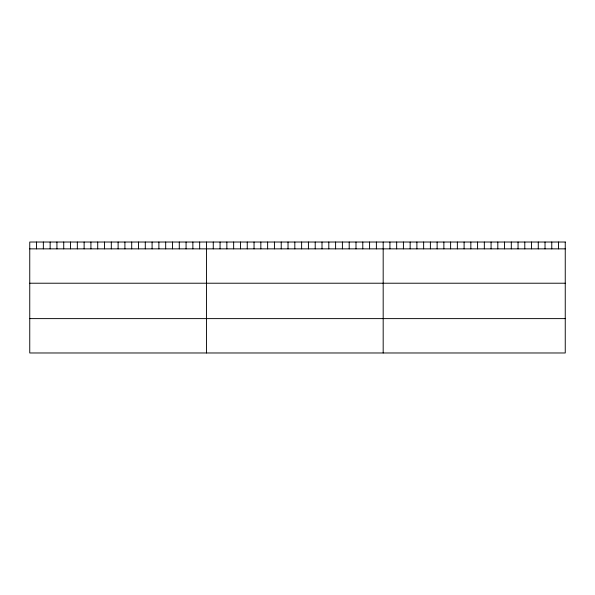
<?xml version="1.0" encoding="UTF-8"?>
<svg xmlns="http://www.w3.org/2000/svg" width="595" height="595" viewBox="0 0 595 595"><rect width="100%" height="100%" fill="white"/><g stroke="black" fill="none" stroke-linecap="round" stroke-linejoin="round"><path stroke-width="0.89" d="M29.75 248.859L565.25 248.859M29.75 283.22L565.25 283.22M29.75 318.615L565.25 318.615M558.504 242.024L558.504 248.859M551.766 242.024L551.766 248.859M545.02 242.024L545.02 248.859M538.274 242.024L538.274 248.859M531.536 242.024L531.536 248.859M524.79 242.024L524.79 248.859M518.044 242.024L518.044 248.859M511.306 242.024L511.306 248.859M504.56 242.024L504.56 248.859M497.814 242.024L497.814 248.859M491.076 242.024L491.076 248.859M484.33 242.024L484.33 248.859M477.584 242.024L477.584 248.859M470.846 242.024L470.846 248.859M464.1 242.024L464.1 248.859M457.354 242.024L457.354 248.859M450.616 242.024L450.616 248.859M443.87 242.024L443.87 248.859M437.124 242.024L437.124 248.859M430.386 242.024L430.386 248.859M423.64 242.024L423.64 248.859M416.894 242.024L416.894 248.859M410.156 242.024L410.156 248.859M403.41 242.024L403.41 248.859M396.664 242.024L396.664 248.859M389.926 242.024L389.926 248.859M383.18 242.024L383.18 352.976M376.382 242.024L376.382 248.859M369.584 242.024L369.584 248.859M362.786 242.024L362.786 248.859M355.996 242.024L355.996 248.859M349.198 242.024L349.198 248.859M342.4 242.024L342.4 248.859M335.602 242.024L335.602 248.859M328.804 242.024L328.804 248.859M322.007 242.024L322.007 248.859M315.216 242.024L315.216 248.859M308.418 242.024L308.418 248.859M301.62 242.024L301.62 248.859M294.822 242.024L294.822 248.859M288.025 242.024L288.025 248.859M281.227 242.024L281.227 248.859M274.429 242.024L274.429 248.859M267.638 242.024L267.638 248.859M260.841 242.024L260.841 248.859M254.043 242.024L254.043 248.859M247.245 242.024L247.245 248.859M240.447 242.024L240.447 248.859M233.649 242.024L233.649 248.859M226.859 242.024L226.859 248.859M220.061 242.024L220.061 248.859M213.263 242.024L213.263 248.859M206.465 242.024L206.465 352.976M199.667 242.024L199.667 248.859M192.869 242.024L192.869 248.859M186.071 242.024L186.071 248.859M179.281 242.024L179.281 248.859M172.483 242.024L172.483 248.859M165.685 242.024L165.685 248.859M158.887 242.024L158.887 248.859M152.089 242.024L152.089 248.859M145.292 242.024L145.292 248.859M138.501 242.024L138.501 248.859M131.703 242.024L131.703 248.859M124.905 242.024L124.905 248.859M118.108 242.024L118.108 248.859M111.31 242.024L111.31 248.859M104.512 242.024L104.512 248.859M97.714 242.024L97.714 248.859M90.923 242.024L90.923 248.859M84.126 242.024L84.126 248.859M77.328 242.024L77.328 248.859M70.53 242.024L70.53 248.859M63.732 242.024L63.732 248.859M56.934 242.024L56.934 248.859M50.144 242.024L50.144 248.859M43.346 242.024L43.346 248.859M36.548 242.024L36.548 248.859M565.25 242.024L29.75 242.024L29.75 352.976L565.25 352.976L565.25 242.024"/></g></svg>
